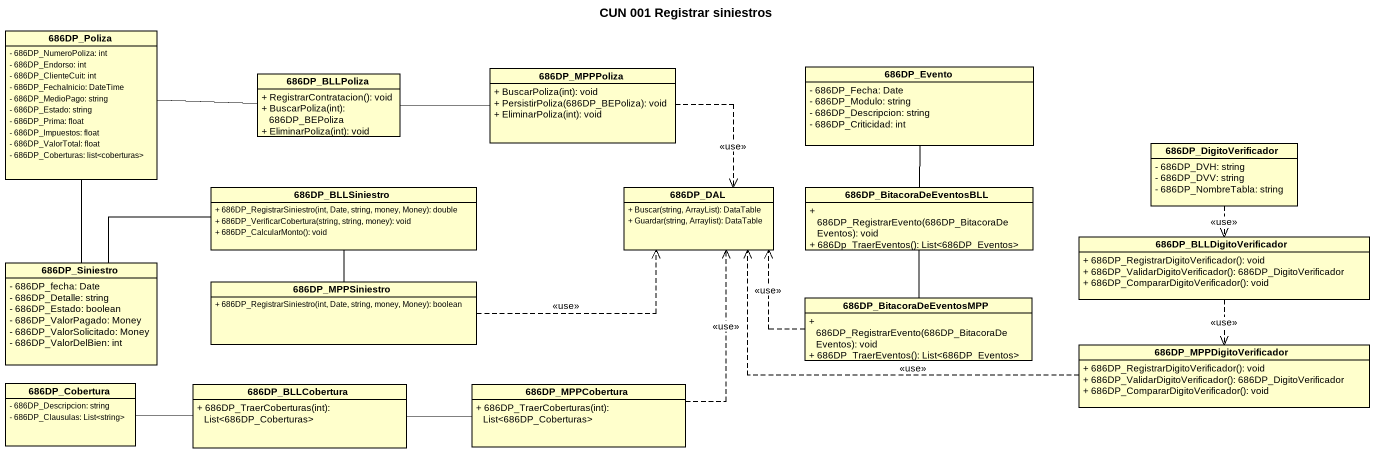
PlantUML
@startuml
title CUN 001 Registrar siniestros
hide circle
hide empty members
skinparam classAttributeIconSize 0
class "686DP_Poliza" as c686DP_Poliza {
  - 686DP_NumeroPoliza: int
  - 686DP_Endorso: int
  - 686DP_ClienteCuit: int
  - 686DP_FechaInicio: DateTime
  - 686DP_MedioPago: string
  - 686DP_Estado: string
  - 686DP_Prima: float
  - 686DP_Impuestos: float
  - 686DP_ValorTotal: float
  - 686DP_Coberturas: list<coberturas>
}
class "686DP_MPPPoliza" as c686DP_MPPPoliza {
  + BuscarPoliza(int): void
  + PersistirPoliza(686DP_BEPoliza): void
  + EliminarPoliza(int): void
}
class "686DP_Evento" as c686DP_Evento {
  - 686DP_Fecha: Date
  - 686DP_Modulo: string
  - 686DP_Descripcion: string
  - 686DP_Criticidad: int
}
class "686DP_BLLPoliza" as c686DP_BLLPoliza {
  + RegistrarContratacion(): void
  + BuscarPoliza(int): 686DP_BEPoliza
  + EliminarPoliza(int): void
}
class "686DP_DigitoVerificador" as c686DP_DigitoVerificador {
  - 686DP_DVH: string
  - 686DP_DVV: string
  - 686DP_NombreTabla: string
}
class "686DP_BLLSiniestro" as c686DP_BLLSiniestro {
  + 686DP_RegistrarSiniestro(int, Date, string, money, Money): double
  + 686DP_VerificarCobertura(string, string, money): void
  + 686DP_CalcularMonto(): void
}
class "686DP_DAL" as c686DP_DAL {
  + Buscar(string, ArrayList): DataTable
  + Guardar(string, Arraylist): DataTable
}
class "686DP_BitacoraDeEventosBLL" as c686DP_BitacoraDeEventosBLL {
  + 686DP_RegistrarEvento(686DP_BitacoraDeEventos): void
  + 686Dp_TraerEventos(): List<686DP_Eventos>
}
class "686DP_Siniestro" as c686DP_Siniestro {
  - 686DP_fecha: Date
  - 686DP_Detalle: string
  - 686DP_Estado: boolean
  - 686DP_ValorPagado: Money
  - 686DP_ValorSolicitado: Money
  - 686DP_ValorDelBien: int
}
class "686DP_BLLDigitoVerificador" as c686DP_BLLDigitoVerificador {
  + 686DP_RegistrarDigitoVerificador(): void
  + 686DP_ValidarDigitoVerificador(): 686DP_DigitoVerificador
  + 686DP_CompararDigitoVerificador(): void
}
class "686DP_MPPSiniestro" as c686DP_MPPSiniestro {
  + 686DP_RegistrarSiniestro(int, Date, string, money, Money): boolean
}
class "686DP_BitacoraDeEventosMPP" as c686DP_BitacoraDeEventosMPP {
  + 686DP_RegistrarEvento(686DP_BitacoraDeEventos): void
  + 686DP_TraerEventos(): List<686DP_Eventos>
}
class "686DP_MPPDigitoVerificador" as c686DP_MPPDigitoVerificador {
  + 686DP_RegistrarDigitoVerificador(): void
  + 686DP_ValidarDigitoVerificador(): 686DP_DigitoVerificador
  + 686DP_CompararDigitoVerificador(): void
}
class "686DP_Cobertura" as c686DP_Cobertura {
  - 686DP_Descripcion: string
  - 686DP_Clausulas: List<string>
}
class "686DP_BLLCobertura" as c686DP_BLLCobertura {
  + 686DP_TraerCoberturas(int): List<686DP_Coberturas>
}
class "686DP_MPPCobertura" as c686DP_MPPCobertura {
  + 686DP_TraerCoberturas(int): List<686DP_Coberturas>
}
c686DP_Poliza -right- c686DP_BLLPoliza
c686DP_Poliza -- c686DP_Siniestro
c686DP_MPPPoliza ..> c686DP_DAL : <<use>>
c686DP_Evento -- c686DP_BitacoraDeEventosBLL
c686DP_BLLPoliza -right- c686DP_MPPPoliza
c686DP_DigitoVerificador ..> c686DP_BLLDigitoVerificador : <<use>>
c686DP_BLLSiniestro -- c686DP_MPPSiniestro
c686DP_BitacoraDeEventosBLL -- c686DP_BitacoraDeEventosMPP
c686DP_Siniestro -right- c686DP_BLLSiniestro
c686DP_BLLDigitoVerificador ..> c686DP_MPPDigitoVerificador : <<use>>
c686DP_MPPSiniestro .right.> c686DP_DAL : <<use>>
c686DP_BitacoraDeEventosMPP .left.> c686DP_DAL : <<use>>
c686DP_MPPDigitoVerificador .left.> c686DP_DAL : <<use>>
c686DP_Cobertura -right- c686DP_BLLCobertura
c686DP_BLLCobertura -right- c686DP_MPPCobertura
c686DP_MPPCobertura .up.> c686DP_DAL : <<use>>
@enduml
